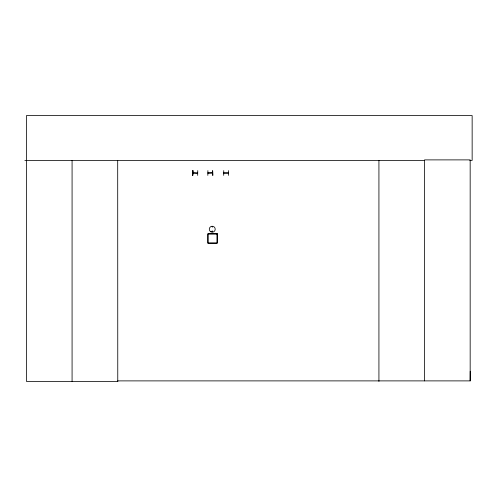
<?xml version="1.0" encoding="UTF-8"?>
<svg xmlns="http://www.w3.org/2000/svg" width="497" height="497" viewBox="0 0 497 497"><rect width="100%" height="100%" fill="white"/><g stroke="black" fill="none" stroke-linecap="round" stroke-linejoin="round"><path stroke-width="0.75" d="M469.827 160.401L472.15 160.401L472.15 115.59L26.453 115.59L26.453 381.41L117.764 381.41L117.702 380.888L470.168 380.888L470.237 371.278M211.977 231.36C212.964 232.459 211.958 230.217 212.107 231.677M212.71 231.428C211.517 232.82 212.002 230.061 212.666 231.322M192.917 172.913L197.669 173.13L192.966 172.913M207.895 172.913L212.629 172.888L207.908 173.105M223.731 172.913L228.427 172.913M228.427 173.08L223.743 173.105M212.368 226.949L212.182 226.495L212.25 226.98M24.85 160.587L26.453 160.581M26.453 160.401L424.55 160.401M207.895 170.62L207.827 175.373M223.731 170.62L223.693 175.373M197.669 175.373L197.738 170.62M228.477 175.373L228.545 170.62M470.168 380.888L470.168 159.885L424.55 159.885L424.55 380.888M378.925 160.401L378.925 381.41M212.89 175.373L212.648 170.62L212.679 175.373M192.855 170.62L192.855 175.373M117.696 160.401L117.764 381.41M72.077 160.401L72.077 381.41M192.917 170.62L192.681 175.373L192.886 170.62M217.295 233.745L207.796 233.745L207.796 243.244L217.295 243.244L217.295 233.745M217.034 234.012L208.063 234.012L208.063 242.983L217.034 242.983L217.034 234.012M210.765 231.782A2.97 2.97 0 0 0 215.22 229.21A2.97 2.97 0 0 0 210.765 226.638A2.97 2.97 0 0 0 210.765 231.782"/></g></svg>
